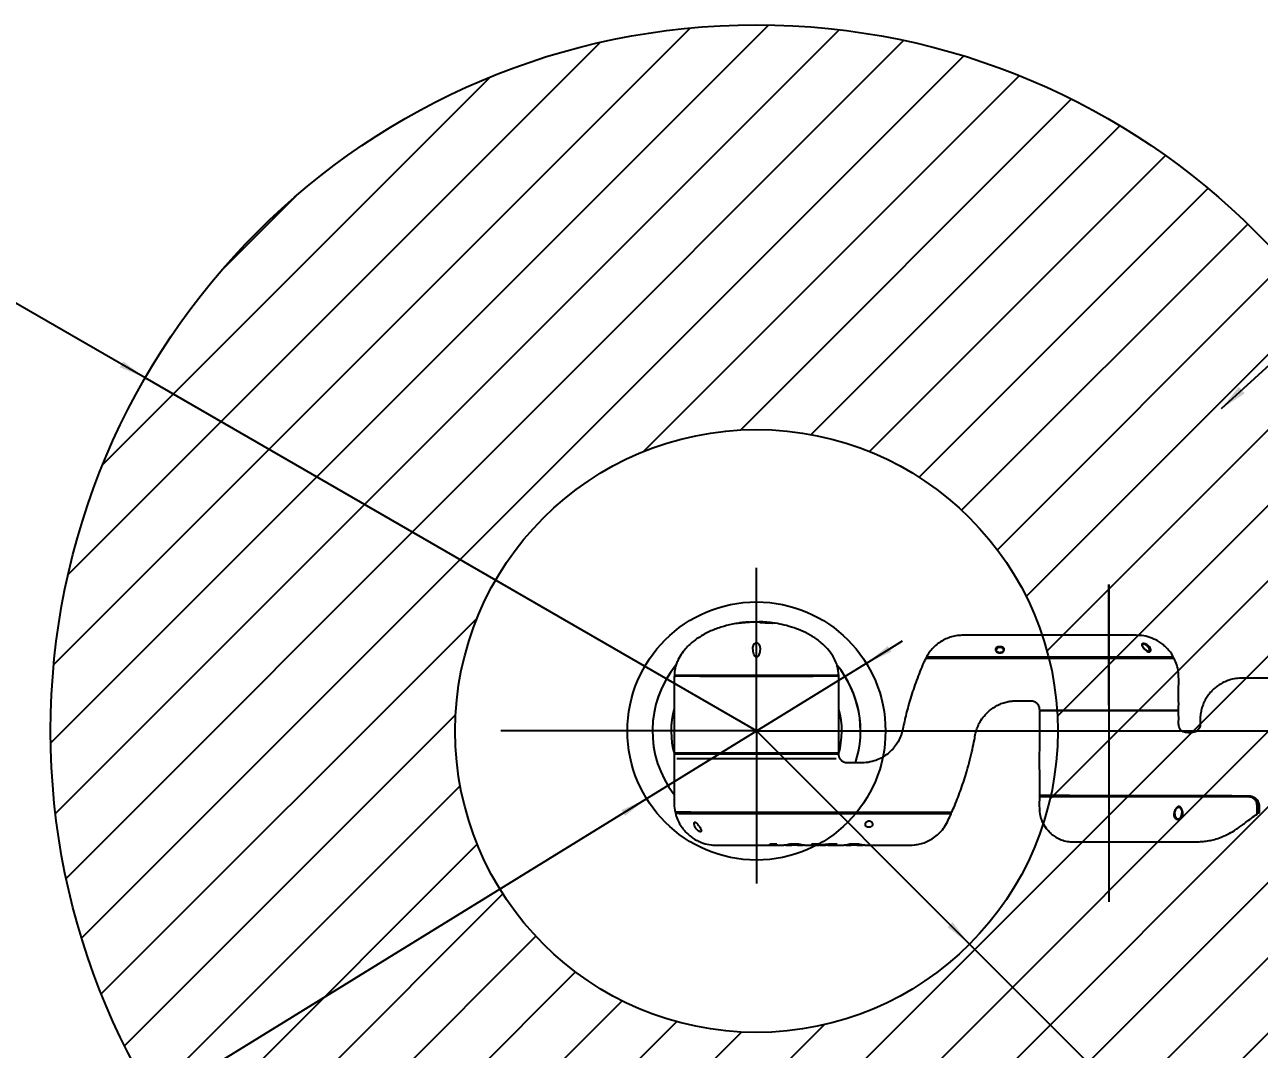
# Model space of a CAD drawing. Header units: millimetres. Extents: x 0 to 841, y 0 to 594.
# Drawn here: x 208.1 to 392, y 99 to 251.5 of the extents above; entities that cross this region are included whole.
import ezdxf

# ---------------------------------------------------------------- set-up
doc = ezdxf.new("R2010")
doc.units = ezdxf.units.MM
doc.header["$PDSIZE"] = -1
doc.layers.add('细线层', color=7, linetype='Continuous', lineweight=25)
doc.styles.add('SLDTEXTSTYLE5', font='TXT', dxfattribs={"width": 0.605})
doc.dimstyles.new('SLDDIMSTYLE2', dxfattribs={"dimtxt": 5.5, "dimasz": 4.08, "dimexe": 0, "dimexo": 0.0625, "dimgap": 1.375, "dimtad": 0, "dimtih": 1, "dimtoh": 1, "dimdec": 1, "dimlfac": 4, "dimrnd": 1e-09, "dimzin": 12, "dimdsep": 46, "dimtxsty": 'SLDTEXTSTYLE5', "dimsah": 1, "dimcen": 0, "dimadec": 0, "dimazin": 3, "dimtfac": 1, "dimtdec": 1, "dimtofl": 0, "dimtmove": 0, "dimatfit": 3, "dimfxl": 0, "dimfrac": 2, "dimtolj": 1, "dimtzin": 12, "dimarcsym": 0})
doc.dimstyles.new('SLDDIMSTYLE4', dxfattribs={"dimtxt": 5.5, "dimasz": 4.08, "dimexe": 0, "dimexo": 0.0625, "dimgap": 1.375, "dimtad": 0, "dimtih": 1, "dimtoh": 1, "dimdec": 1, "dimlfac": 4, "dimrnd": 1e-09, "dimzin": 12, "dimdsep": 46, "dimtxsty": 'SLDTEXTSTYLE5', "dimsah": 1, "dimcen": 0, "dimadec": 0, "dimazin": 3, "dimtfac": 1, "dimtdec": 1, "dimtofl": 0, "dimtmove": 0, "dimatfit": 3, "dimfxl": 0, "dimfrac": 2, "dimtolj": 1, "dimtzin": 12, "dimarcsym": 0})
doc.dimstyles.new('SLDDIMSTYLE5', dxfattribs={"dimtxt": 0.18, "dimasz": 4.08, "dimexe": 0, "dimexo": 0.0625, "dimgap": 0, "dimtad": 0, "dimtih": 1, "dimtoh": 1, "dimdec": 0, "dimrnd": 1e-09, "dimzin": 0, "dimdsep": 46, "dimtxsty": 'Standard', "dimsah": 1, "dimcen": 0.09, "dimadec": 0, "dimazin": 0, "dimtfac": 4.08, "dimtdec": 0, "dimtofl": 0, "dimtmove": 0, "dimatfit": 3, "dimfxl": 0, "dimfrac": 2, "dimtolj": 1, "dimtzin": 0, "dimarcsym": 0})
doc.dimstyles.new('SLDDIMSTYLE6', dxfattribs={"dimtxt": 5.5, "dimasz": 4.08, "dimexe": 0, "dimexo": 0.0625, "dimgap": 1.375, "dimtad": 0, "dimtih": 1, "dimtoh": 1, "dimdec": 1, "dimlfac": 4, "dimrnd": 1e-09, "dimzin": 12, "dimdsep": 46, "dimtxsty": 'SLDTEXTSTYLE5', "dimsah": 1, "dimcen": 0, "dimadec": 0, "dimazin": 3, "dimtfac": 1, "dimtdec": 1, "dimtmove": 0, "dimatfit": 3, "dimfxl": 0, "dimfrac": 2, "dimtolj": 1, "dimtzin": 12, "dimarcsym": 0})

# ---------------------------------------------------------------- blocks, each defined once
blk = doc.blocks.new('_D_8')
at = {"layer": '细线层'}
for p, q in [((181.13, 224.87), (150.14, 224.87)), ((226.04, 198.95), (181.13, 224.87)), ((317.08, 146.39), (226.04, 198.95))]:
    blk.add_line(p, q, dxfattribs=at)
blk.add_solid([(226.04, 198.95), (222.76, 201.43), (222.25, 200.55)], dxfattribs=at)
at = {"layer": '细线层', "char_height": 5.5, "attachment_point": 1, "style": 'SLDTEXTSTYLE5'}
for s, insert in [('S', (150.14, 231.96)), ('R420.5', (155.19, 231.96))]:
    blk.add_mtext(s, dxfattribs=dict(at, insert=insert))
blk = doc.blocks.new('_D_9')
at = {"layer": '细线层'}
for p, q in [((317.08, 146.39), (348.81, 114.66)), ((348.81, 114.66), (423.57, 39.89)), ((423.57, 39.89), (454.56, 39.89))]:
    blk.add_line(p, q, dxfattribs=at)
blk.add_solid([(348.81, 114.66), (346.28, 117.9), (345.56, 117.18)], dxfattribs=at)
at = {"layer": '细线层', "char_height": 5.5, "attachment_point": 1, "style": 'SLDTEXTSTYLE5'}
for s, insert in [('S', (425.16, 46.98)), ('R179.5', (430.2, 46.98))]:
    blk.add_mtext(s, dxfattribs=dict(at, insert=insert))
blk = doc.blocks.new('_D_10')
at = {"layer": '细线层'}
for p, q in [((333.43, 156.46), (338.84, 159.79)), ((333.43, 156.46), (300.72, 136.31)), ((300.72, 136.31), (184.02, 64.43)), ((184.02, 64.43), (155.51, 64.43))]:
    blk.add_line(p, q, dxfattribs=at)
for points in [[(333.43, 156.46), (337.18, 158.17), (336.64, 159.04)], [(300.72, 136.31), (296.98, 134.6), (297.51, 133.74)]]:
    blk.add_solid(points, dxfattribs=at)
at = {"layer": '细线层', "char_height": 5.5, "attachment_point": 1, "style": 'SLDTEXTSTYLE5'}
for s, insert in [('%%c', (155.51, 71.52)), ('153.7', (163.52, 71.53))]:
    blk.add_mtext(s, dxfattribs=dict(at, insert=insert))

msp = doc.modelspace()

# ---------------------------------------------------------------- hatches: boundary and pattern name
at = {"layer": '细线层'}
h = msp.add_hatch(dxfattribs=at)
h.set_pattern_fill('ANSI31', color=256, scale=2.5, style=0)
edge = h.paths.add_edge_path(flags=0)
edge.add_arc((317.077, 146.387), 105.125, 0, 360)
edge = h.paths.add_edge_path(flags=0)
edge.add_arc((317.077, 146.387), 44.875, 0, 360)

# ---------------------------------------------------------------- linework, layer by layer
at = {"color": 7, "linetype": 'Continuous', "lineweight": 25}
for p, q in [((314.46, 162.435), (314.46, 162.432)), ((316.583, 162.627), (316.13, 162.607)), ((317.577, 162.63), (317.577, 162.547)), ((317.577, 162.547), (317.64, 162.544)), ((317.962, 162.589), (317.962, 162.614)), ((318.233, 162.572), (318.233, 162.597)), ((319.478, 162.478), (318.561, 162.577)), ((318.561, 162.577), (318.561, 162.577)), ((318.561, 162.574), (318.561, 162.574)), ((319.391, 162.477), (319.478, 162.468)), ((319.478, 162.472), (319.478, 162.473)), ((319.478, 162.468), (319.478, 162.469)), ((319.485, 162.472), (319.485, 162.473)), ((342.375, 157.423), (342.384, 157.423)), ((304.816, 154.523), (304.971, 154.539)), ((329.173, 155.881), (328.989, 156.11)), ((360.202, 149.512), (360.202, 149.387)), ((378.952, 149.387), (378.952, 149.512)), ((305.202, 143.137), (305.202, 143.012)), ((328.952, 142.262), (305.202, 142.262)), ((328.952, 143.012), (328.952, 143.137)), ((315.652, 134.221), (315.995, 134.185)), ((346.046, 134.062), (346.048, 134.062)), ((379.382, 134.062), (379.38, 134.021)), ((319.078, 129.421), (319.077, 129.545)), ((319.077, 129.52), (319.078, 129.388)), ((320.122, 129.52), (319.077, 129.52)), ((319.078, 129.413), (319.078, 129.388)), ((319.078, 129.412), (320.142, 129.412)), ((320.119, 129.414), (320.119, 129.389)), ((320.122, 129.545), (320.121, 129.415)), ((320.121, 129.387), (320.122, 129.52)), ((320.121, 129.412), (320.121, 129.387)), ((321.433, 129.412), (322.225, 129.412)), ((323.377, 129.519), (322.039, 129.519)), ((322.214, 129.391), (322.704, 129.43)), ((322.214, 129.387), (322.355, 129.387)), ((322.704, 129.455), (322.225, 129.417)), ((323.195, 129.387), (322.398, 129.387)), ((323.195, 129.412), (322.704, 129.455)), ((322.704, 129.455), (322.704, 129.43)), ((322.704, 129.43), (323.195, 129.387)), ((323.183, 129.412), (323.981, 129.412)), ((323.195, 129.412), (323.195, 129.387)), ((323.195, 129.404), (323.51, 129.404)), ((323.51, 129.404), (323.563, 129.412)), ((323.51, 129.412), (323.51, 129.404)), ((324.245, 129.387), (325.253, 129.387)), ((326.305, 129.518), (325.253, 129.518)), ((325.253, 129.412), (326.305, 129.412)), ((326.305, 129.397), (326.305, 129.518)), ((327.818, 129.517), (326.305, 129.397)), ((326.305, 129.388), (327.359, 129.428)), ((326.305, 129.387), (326.431, 129.387)), ((326.506, 129.412), (327.384, 129.412)), ((327.384, 129.391), (329.106, 129.516)), ((328.762, 129.516), (327.384, 129.416)), ((327.384, 129.416), (327.384, 129.391)), ((327.719, 129.401), (327.384, 129.391)), ((329.106, 129.516), (327.818, 129.517)), ((330.399, 129.412), (331.197, 129.412)), ((330.812, 129.412), (330.866, 129.404)), ((330.866, 129.412), (330.866, 129.404)), ((330.866, 129.404), (331.181, 129.404)), ((332.337, 129.518), (331, 129.518)), ((331.181, 129.387), (331.673, 129.429)), ((331.181, 129.412), (331.181, 129.387)), ((331.978, 129.387), (331.181, 129.387)), ((331.673, 129.454), (331.197, 129.414)), ((332.148, 129.417), (331.673, 129.454)), ((331.673, 129.454), (331.673, 129.429)), ((331.673, 129.429), (332.162, 129.391)), ((332.022, 129.387), (332.162, 129.387)), ((332.148, 129.412), (332.944, 129.412))]:
    msp.add_line(p, q, dxfattribs=at)
at = {"color": 7, "linetype": 'Continuous', "lineweight": 25, "flags": 128}
for points in [[(390.471, 136.732), (390.465, 136.712), (390.458, 136.693), (390.45, 136.676), (390.441, 136.663), (390.432, 136.652), (390.422, 136.644), (390.412, 136.639), (390.402, 136.637)], [(390.402, 136.637), (390.407, 136.636), (390.413, 136.63), (390.417, 136.622), (390.42, 136.612), (390.422, 136.599), (390.423, 136.586), (390.422, 136.573), (390.42, 136.561)], [(320.121, 129.387), (321.103, 129.387), (321.164, 129.387)]]:
    msp.add_lwpolyline(points, dxfattribs=at)
at = {"color": 7, "linetype": 'Continuous', "lineweight": 25}
for centre, radius, start, end in [((342.354, 157.112), 0.125, 120.41531, 152.10471), ((342.354, 157.112), 0.125, 94.71094, 120.41658), ((342.485, 157.362), 0.125, 149.11648, 267.83398), ((379.055, 157.362), 0.125, 269.92168, 36.44371), ((379.187, 157.112), 0.125, 35.30866, 90.88471), ((317.077, 146.387), 15.495, 140.74547, 217.62233), ((304.952, 154.512), 0.125, 90.00809, 179.90649), ((317.077, 146.387), 15.495, 342.11086, 39.31586), ((329.202, 154.512), 0.125, 0.27892, 89.86568), ((359.401, 136.837), 0.2, 182.03052, 270.00102), ((359.252, 136.587), 0.05, 84.44423, 174.54636), ((305.082, 134.362), 0.125, 194.26698, 270.01074), ((305.142, 134.112), 0.125, 89.9971, 198.69096), ((345.952, 134.112), 0.125, 333.53168, 86.55272), ((346.063, 134.362), 0.125, 276.0007, 336.13235), ((391.612, 135.39), 0.0402, 286.33697, 356.08823), ((391.85, 135.415), 0.2, 188.03838, 296.10924), ((391.852, 134.387), 0.2, 179.99995, 305.64418)]:
    msp.add_arc(centre, radius, start, end, dxfattribs=at)
at = {"color": 8, "linetype": 'Continuous', "lineweight": 25}
for radius, start, end in [(15.495, 140.96508, 217.61266), (15.495, 342.12288, 39.06521), (12.711, 164.75621, 195.84014), (12.711, 344.26299, 14.92055)]:
    msp.add_arc((317.077, 146.387), radius, start, end, dxfattribs=at)
at = {"color": 7, "linetype": 'Continuous', "lineweight": 25}
for points, knots in [([(314.466, 162.444), (314.144, 162.394), (313.229, 162.253), (311.753, 161.861), (310.078, 161.222), (308.512, 160.374), (307.326, 159.473), (306.456, 158.591), (305.813, 157.761), (305.35, 156.914), (305.053, 156.124), (304.959, 155.689), (304.911, 155.465)], [0, 0, 0, 0, 0.0777574, 0.2205643, 0.363, 0.5043295, 0.6441056, 0.7162883, 0.7993659, 0.8938939, 0.9455107, 1, 1, 1, 1]), ([(314.46, 162.432), (314.986, 162.503), (316.02, 162.642), (317.063, 162.632), (317.577, 162.628)], [0, 0, 0, 0, 0.5080383, 1, 1, 1, 1]), ([(314.466, 162.439), (314.878, 162.5), (315.362, 162.571), (315.85, 162.59), (315.923, 162.593)], [0, 0, 0, 0, 0.8499751, 1, 1, 1, 1]), ([(315.997, 162.601), (315.922, 162.598), (315.481, 162.58), (314.986, 162.533), (314.57, 162.462), (314.515, 162.452)], [0, 0, 0, 0, 0.1503889, 0.8884212, 1, 1, 1, 1]), ([(317.841, 162.622), (317.799, 162.623), (317.72, 162.627), (317.606, 162.631), (317.534, 162.633), (317.498, 162.634)], [0, 0, 0, 0, 0.37220962, 0.68601649, 1, 1, 1, 1]), ([(317.577, 162.605), (317.623, 162.604), (317.713, 162.601), (317.845, 162.595), (317.922, 162.591), (317.962, 162.589)], [0, 0, 0, 0, 0.34796278, 0.6682166, 1, 1, 1, 1]), ([(317.962, 162.614), (317.92, 162.616), (317.84, 162.62), (317.722, 162.625), (317.65, 162.628), (317.621, 162.629)], [0, 0, 0, 0, 0.3938925, 0.7554529, 1, 1, 1, 1]), ([(317.64, 162.544), (317.848, 162.536), (318.263, 162.519), (318.817, 162.502), (319.237, 162.491), (319.46, 162.467), (319.482, 162.463), (319.491, 162.461)], [0, 0, 0, 0, 0.2143406, 0.428736, 0.6431069, 0.8590061, 1, 1, 1, 1]), ([(317.642, 162.629), (317.67, 162.628), (317.728, 162.626), (317.837, 162.621), (317.91, 162.617), (317.956, 162.615)], [0, 0, 0, 0, 0.2618678, 0.5238226, 1, 1, 1, 1]), ([(319.491, 162.461), (319.471, 162.465), (319.431, 162.472), (319.116, 162.516), (318.651, 162.568), (318.191, 162.604), (317.912, 162.618), (317.841, 162.622)], [0, 0, 0, 0, 0.228378, 0.45673574, 0.68692748, 0.91983306, 1, 1, 1, 1]), ([(317.956, 162.615), (317.996, 162.613), (318.089, 162.607), (318.191, 162.6), (318.231, 162.598), (318.233, 162.597), (318.233, 162.597)], [0, 0, 0, 0, 0.247293, 0.5829455, 0.917866, 1, 1, 1, 1]), ([(318.233, 162.597), (318.229, 162.597), (318.221, 162.598), (318.143, 162.603), (318.042, 162.609), (317.975, 162.613), (317.962, 162.614)], [0, 0, 0, 0, 0.2499472, 0.5851381, 0.9209424, 1, 1, 1, 1]), ([(317.962, 162.589), (318.001, 162.587), (318.094, 162.581), (318.194, 162.574), (318.231, 162.572), (318.233, 162.572), (318.233, 162.572)], [0, 0, 0, 0, 0.2499792, 0.5887699, 0.9274259, 1, 1, 1, 1]), ([(318.012, 162.586), (318.155, 162.577), (318.5, 162.557), (318.875, 162.518), (319.031, 162.499), (319.072, 162.493)], [0, 0, 0, 0, 0.3441505, 0.8261678, 1, 1, 1, 1]), ([(329.31, 154.942), (329.282, 155.178), (329.226, 155.647), (328.97, 156.543), (328.478, 157.572), (327.678, 158.636), (326.659, 159.621), (325.442, 160.489), (324.068, 161.212), (322.65, 161.773), (321.256, 162.165), (320.183, 162.388), (319.611, 162.456), (319.477, 162.471)], [0, 0, 0, 0, 0.0536017, 0.1063668, 0.2091932, 0.3086656, 0.4047369, 0.5274508, 0.6441131, 0.7537281, 0.8701866, 0.9696631, 1, 1, 1, 1]), ([(379.146, 157.43), (379.046, 157.607), (378.811, 158.022), (378.342, 158.593), (377.785, 159.137), (377.195, 159.585), (376.591, 159.943), (375.791, 160.305), (374.803, 160.586), (373.687, 160.648), (372.733, 160.637), (371.89, 160.64), (371.091, 160.639), (370.275, 160.638), (368.904, 160.637), (366.919, 160.638), (364.552, 160.637), (362.255, 160.637), (360.001, 160.637), (357.478, 160.638), (354.674, 160.636), (351.59, 160.642), (349.148, 160.624), (347.435, 160.647), (346.553, 160.529), (345.691, 160.283), (344.865, 159.911), (344.088, 159.416), (343.382, 158.797), (342.795, 158.13), (342.511, 157.633), (342.387, 157.414)], [0, 0, 0, 0, 0.0155746, 0.036492, 0.0563511, 0.0752069, 0.0931013, 0.1100691, 0.1424631, 0.1711119, 0.1954181, 0.2155926, 0.2357709, 0.2566299, 0.2781681, 0.3408915, 0.4087482, 0.4596747, 0.516998, 0.5814821, 0.6531269, 0.7319316, 0.8178952, 0.8404586, 0.8630884, 0.8858619, 0.9089061, 0.9323256, 0.9562151, 0.9807065, 1, 1, 1, 1]), ([(316.539, 158.621), (316.564, 158.357), (316.595, 158.021), (316.769, 157.63), (316.87, 157.473), (316.975, 157.391), (317.046, 157.365), (317.11, 157.366), (317.18, 157.391), (317.274, 157.465), (317.443, 157.712), (317.563, 158.09), (317.625, 158.531), (317.607, 158.9), (317.521, 159.189), (317.391, 159.375), (317.275, 159.468), (317.154, 159.515), (317.041, 159.521), (316.925, 159.491), (316.8, 159.414), (316.659, 159.242), (316.557, 158.968), (316.545, 158.739), (316.539, 158.621)], [0, 0, 0, 0, 0.1549561, 0.1973747, 0.2400529, 0.2571856, 0.2684614, 0.2798117, 0.2899763, 0.3076073, 0.3435122, 0.4537609, 0.5295542, 0.6051926, 0.6760886, 0.7114213, 0.740105, 0.7604148, 0.7808476, 0.7989648, 0.8238052, 0.8619189, 0.9289538, 1, 1, 1, 1]), ([(353.328, 158.006), (353.294, 158.007), (353.203, 158.01), (353.058, 158.048), (352.891, 158.133), (352.749, 158.264), (352.659, 158.435), (352.656, 158.615), (352.758, 158.769), (352.933, 158.876), (353.142, 158.935), (353.368, 158.949), (353.576, 158.922), (353.751, 158.864), (353.889, 158.774), (353.979, 158.651), (354.002, 158.494), (353.936, 158.312), (353.785, 158.152), (353.593, 158.049), (353.441, 158.01), (353.354, 158.007), (353.328, 158.006)], [0, 0, 0, 0, 0.02227095, 0.0584702, 0.09816485, 0.15795064, 0.21879614, 0.28943916, 0.35993984, 0.41118455, 0.46241993, 0.5103566, 0.55417215, 0.59802938, 0.64447381, 0.69704327, 0.75746653, 0.82582816, 0.89778092, 0.94449135, 0.98326977, 1, 1, 1, 1]), ([(353.175, 158.056), (353.174, 158.056), (353.124, 158.062), (353.032, 158.106), (352.909, 158.185), (352.822, 158.292), (352.785, 158.374), (352.793, 158.412), (352.795, 158.42)], [0, 0, 0, 0, 0.0018933, 0.1740794, 0.3866014, 0.6406244, 0.9224128, 1, 1, 1, 1]), ([(353.858, 158.424), (353.857, 158.397), (353.855, 158.34), (353.781, 158.229), (353.661, 158.129), (353.524, 158.064), (353.429, 158.048), (353.392, 158.041)], [0, 0, 0, 0, 0.217675, 0.4684378, 0.6928883, 0.8828405, 1, 1, 1, 1]), ([(374.986, 158.458), (374.978, 158.465), (374.87, 158.56), (374.683, 158.758), (374.509, 159.011), (374.444, 159.202), (374.469, 159.322), (374.557, 159.392), (374.695, 159.416), (374.866, 159.395), (375.065, 159.333), (375.293, 159.213), (375.532, 159.018), (375.722, 158.764), (375.812, 158.508), (375.803, 158.314), (375.736, 158.203), (375.637, 158.151), (375.516, 158.15), (375.366, 158.196), (375.181, 158.297), (375.057, 158.4), (374.986, 158.458)], [0, 0, 0, 0, 0.0062039, 0.0878418, 0.1701891, 0.2308911, 0.2799832, 0.3213345, 0.3627863, 0.4002342, 0.4377093, 0.4886939, 0.5508794, 0.6300558, 0.7100947, 0.7693031, 0.8103406, 0.8424127, 0.8746111, 0.9036539, 0.9452244, 1, 1, 1, 1]), ([(374.697, 158.81), (374.68, 158.831), (374.62, 158.905), (374.565, 159.009), (374.538, 159.098), (374.54, 159.111), (374.541, 159.113)], [0, 0, 0, 0, 0.1653734, 0.5795057, 0.9405819, 1, 1, 1, 1]), ([(375.012, 158.471), (375, 158.481), (374.92, 158.546), (374.807, 158.665), (374.73, 158.766), (374.697, 158.81)], [0, 0, 0, 0, 0.092847, 0.6121225, 1, 1, 1, 1]), ([(375.369, 158.233), (375.343, 158.245), (375.268, 158.278), (375.143, 158.359), (375.056, 158.433), (375.012, 158.471)], [0, 0, 0, 0, 0.2107935, 0.5985279, 1, 1, 1, 1]), ([(375.613, 158.35), (375.614, 158.348), (375.623, 158.3), (375.592, 158.238), (375.57, 158.207), (375.495, 158.197), (375.426, 158.211), (375.382, 158.228), (375.369, 158.233)], [0, 0, 0, 0, 0.0110642, 0.3297541, 0.6466737, 0.7880385, 0.9386618, 1, 1, 1, 1]), ([(342.271, 157.153), (342.166, 156.952), (341.843, 156.335), (341.423, 155.245), (340.908, 153.929), (340.439, 152.588), (339.907, 150.923), (339.35, 148.964), (338.966, 147.096), (338.617, 145.697), (338.189, 144.803), (337.67, 144.028), (337.048, 143.342), (336.3, 142.728), (335.388, 142.197), (334.31, 141.801), (333.142, 141.616), (332.021, 141.64), (331.167, 141.644), (330.618, 141.629), (330.306, 141.656), (330.045, 141.744), (329.774, 141.909), (329.527, 142.175), (329.339, 142.556), (329.331, 142.853), (329.327, 143.012)], [0, 0, 0, 0, 0.028498, 0.0874227, 0.1466348, 0.2061516, 0.2659914, 0.3663638, 0.4618696, 0.5059397, 0.5470688, 0.585712, 0.622901, 0.6630158, 0.7069015, 0.7548986, 0.8065839, 0.8544745, 0.8957318, 0.9138482, 0.9235575, 0.934957, 0.9480834, 0.963059, 0.9801381, 1, 1, 1, 1]), ([(342.354, 157.237), (342.356, 157.237), (342.36, 157.237), (342.486, 157.237), (342.77, 157.237), (343.211, 157.237), (343.747, 157.237), (344.359, 157.237), (345.029, 157.237), (345.597, 157.237), (346.181, 157.237), (346.769, 157.237), (347.656, 157.237), (348.673, 157.237), (350.099, 157.237), (351.866, 157.237), (354.524, 157.237), (357.734, 157.237), (361.562, 157.237), (364.793, 157.237), (367.422, 157.237), (369.397, 157.237), (371.243, 157.237), (372.94, 157.237), (374.415, 157.237), (375.741, 157.237), (376.859, 157.237), (377.791, 157.237), (378.501, 157.237), (378.968, 157.237), (379.193, 157.237), (379.163, 157.237), (379.154, 157.237)], [0, 0, 0, 0, 0.0187944, 0.0377249, 0.0635013, 0.0893108, 0.1160942, 0.1428715, 0.1658646, 0.1891749, 0.1956285, 0.2145755, 0.2340953, 0.2564983, 0.2795059, 0.3230014, 0.3666148, 0.4448419, 0.5230519, 0.6048862, 0.6458575, 0.6867486, 0.7275705, 0.762095, 0.7972952, 0.8291795, 0.8618316, 0.8927427, 0.9244866, 0.9552137, 0.9868189, 1, 1, 1, 1]), ([(353.392, 158.041), (353.364, 158.039), (353.29, 158.034), (353.219, 158.047), (353.175, 158.056)], [0, 0, 0, 0, 0.3794901, 1, 1, 1, 1]), ([(379.952, 149.512), (379.953, 150.127), (379.955, 151.294), (379.942, 152.95), (379.983, 154.408), (379.858, 155.659), (379.589, 156.561), (379.36, 157.024), (379.285, 157.178)], [0, 0, 0, 0, 0.2374235, 0.4506442, 0.6396388, 0.8004316, 0.9339924, 1, 1, 1, 1]), ([(329.325, 154.515), (329.324, 154.515), (329.321, 154.516), (329.332, 154.52), (329.298, 154.525), (329.117, 154.531), (328.763, 154.534), (328.326, 154.535), (327.918, 154.535), (327.432, 154.534), (326.862, 154.532), (326.205, 154.529), (325.475, 154.526), (324.688, 154.522), (323.847, 154.518), (322.938, 154.515), (321.713, 154.514), (320.435, 154.513), (319.14, 154.513), (317.836, 154.512), (316.519, 154.512), (315.224, 154.513), (313.963, 154.513), (312.444, 154.514), (310.743, 154.515), (309.442, 154.522), (308.502, 154.526), (307.644, 154.53), (306.73, 154.534), (305.982, 154.535), (305.49, 154.535), (305.177, 154.532), (304.978, 154.529), (304.856, 154.523), (304.825, 154.519), (304.832, 154.516), (304.829, 154.515), (304.828, 154.514)], [0, 0, 0, 0, 0.0375666, 0.0778941, 0.1182137, 0.1584487, 0.1991983, 0.2199681, 0.2407353, 0.2611988, 0.2816601, 0.3027534, 0.3238447, 0.3435841, 0.3633228, 0.3837396, 0.404157, 0.4407576, 0.4596244, 0.4784904, 0.5143861, 0.5329011, 0.5514168, 0.5864589, 0.6224302, 0.6590632, 0.6779333, 0.6968044, 0.7334249, 0.7709111, 0.7971946, 0.8234845, 0.8504843, 0.8774946, 0.9179896, 0.9584967, 1, 1, 1, 1]), ([(304.91, 155.461), (304.907, 155.441), (304.901, 155.403), (304.89, 155.345), (304.881, 155.248), (304.874, 155.137), (304.868, 155.028), (304.863, 154.935), (304.859, 154.813), (304.856, 154.797), (304.855, 154.662), (304.854, 154.637)], [0, 0, 0, 0, 0.1714619, 0.32870639, 0.47483033, 0.61087707, 0.71129952, 0.80634643, 0.89625213, 0.98094621, 1, 1, 1, 1]), ([(329.318, 154.637), (329.324, 154.637), (329.334, 154.637), (329.175, 154.637), (328.862, 154.637), (328.369, 154.637), (327.734, 154.637), (327.037, 154.637), (326.202, 154.637), (325.225, 154.637), (324.122, 154.637), (322.946, 154.637), (321.721, 154.637), (320.475, 154.637), (319.189, 154.637), (317.877, 154.637), (316.559, 154.637), (315.054, 154.637), (313.396, 154.637), (311.626, 154.637), (309.99, 154.637), (308.532, 154.637), (307.317, 154.637), (306.385, 154.637), (305.721, 154.637), (305.273, 154.637), (304.953, 154.637), (304.861, 154.637), (304.855, 154.637), (304.855, 154.637)], [0, 0, 0, 0, 0.0796223, 0.1236646, 0.1677593, 0.2116523, 0.2430517, 0.2745327, 0.3059072, 0.3374622, 0.3691337, 0.4006778, 0.4293876, 0.4581883, 0.4868928, 0.5153304, 0.5438655, 0.5723025, 0.6133558, 0.6544172, 0.6968719, 0.7393302, 0.7819475, 0.8245871, 0.8622957, 0.9001512, 0.937928, 0.9959176, 1, 1, 1, 1]), ([(328.989, 155.974), (328.991, 155.974), (329.021, 155.978), (329.079, 155.957), (329.138, 155.921), (329.165, 155.89), (329.173, 155.881)], [0, 0, 0, 0, 0.0212508, 0.4296167, 0.8287141, 1, 1, 1, 1]), ([(329.318, 154.637), (329.318, 154.67), (329.317, 154.757), (329.315, 154.867), (329.312, 154.912), (329.311, 154.929), (329.31, 154.937)], [0, 0, 0, 0, 0.1589295, 0.4286793, 0.7075246, 1, 1, 1, 1]), ([(304.827, 154.431), (304.827, 154.363), (304.827, 154.23), (304.827, 153.762), (304.827, 153.184), (304.827, 152.538), (304.827, 151.774), (304.827, 151.006), (304.827, 150.221), (304.827, 149.541), (304.827, 149.01), (304.827, 148.576), (304.827, 148.164), (304.827, 147.724), (304.827, 147.326), (304.827, 146.994), (304.827, 146.751), (304.827, 146.658), (304.827, 146.624)], [0, 0, 0, 0, 0.0864457, 0.1683019, 0.2432315, 0.3101433, 0.3684974, 0.4472303, 0.5162461, 0.5762921, 0.6262413, 0.6663556, 0.7079354, 0.7621768, 0.8299276, 0.8906051, 0.9603644, 1, 1, 1, 1]), ([(304.827, 154.427), (304.827, 154.404), (304.827, 154.37), (304.827, 154.303), (304.827, 154.247), (304.827, 154.207), (304.827, 154.098), (304.827, 153.823), (304.827, 153.425), (304.827, 152.91), (304.827, 152.292), (304.827, 151.586), (304.827, 150.751), (304.827, 149.783), (304.827, 148.721), (304.827, 147.622), (304.827, 146.525), (304.827, 145.369), (304.827, 144.244), (304.827, 143.476), (304.827, 143.137)], [0, 0, 0, 0, 0.1019975, 0.1479017, 0.1937209, 0.2394674, 0.2845319, 0.3288584, 0.3729801, 0.4172704, 0.4620252, 0.5076143, 0.5544087, 0.6129185, 0.675204, 0.7396955, 0.8041465, 0.8662112, 0.9410078, 1, 1, 1, 1]), ([(329.327, 143.137), (329.327, 143.418), (329.327, 144.125), (329.327, 145.249), (329.327, 146.456), (329.327, 147.602), (329.327, 148.668), (329.327, 149.667), (329.327, 150.575), (329.327, 151.406), (329.327, 152.155), (329.327, 152.71), (329.327, 153.106), (329.327, 153.41), (329.327, 153.719), (329.327, 154.016), (329.327, 154.212), (329.327, 154.247), (329.327, 154.336), (329.327, 154.393), (329.327, 154.42), (329.327, 154.428)], [0, 0, 0, 0, 0.0493441, 0.1246253, 0.197803, 0.2618613, 0.3263912, 0.3854529, 0.4380969, 0.4854526, 0.5352323, 0.582102, 0.6047963, 0.6315229, 0.6643472, 0.7034823, 0.7554615, 0.8170554, 0.8875497, 0.9672592, 1, 1, 1, 1]), ([(401.277, 154.262), (400.441, 154.262), (398.773, 154.262), (396.356, 154.262), (394.109, 154.262), (392.108, 154.263), (390.434, 154.248), (389.068, 154.289), (387.984, 154.13), (387.085, 153.842), (386.339, 153.48), (385.723, 153.08), (385.228, 152.675), (384.791, 152.245), (384.38, 151.753), (383.991, 151.168), (383.66, 150.52), (383.404, 149.825), (383.226, 149.079), (383.142, 148.295), (383.152, 147.648), (383.152, 147.162), (383.049, 146.851), (382.876, 146.579), (382.619, 146.344), (382.264, 146.165), (381.837, 146.129), (381.407, 146.143), (380.993, 146.13), (380.63, 146.257), (380.349, 146.455), (380.15, 146.693), (380.003, 146.979), (379.93, 147.385), (379.961, 147.953), (379.949, 148.642), (379.951, 149.141), (379.952, 149.387)], [0, 0, 0, 0, 0.0867195, 0.1729458, 0.2506401, 0.3197782, 0.3804116, 0.424343, 0.4613025, 0.4933377, 0.5218629, 0.5471041, 0.5693483, 0.5880443, 0.610624, 0.6356794, 0.6607364, 0.6859414, 0.7122717, 0.7401127, 0.7674012, 0.7794956, 0.7902156, 0.8007871, 0.8126506, 0.8259975, 0.8411518, 0.8564487, 0.870773, 0.883699, 0.8954925, 0.9060701, 0.9155755, 0.9285214, 0.9483066, 0.9744258, 1, 1, 1, 1]), ([(346.164, 134.317), (346.312, 134.645), (346.826, 135.779), (347.583, 137.801), (348.322, 140.074), (348.861, 142.04), (349.229, 143.606), (349.514, 144.923), (349.686, 146.026), (349.96, 146.924), (350.373, 147.788), (350.971, 148.654), (351.807, 149.497), (352.7, 150.095), (353.546, 150.482), (354.193, 150.689), (354.818, 150.818), (355.348, 150.88), (355.891, 150.89), (356.395, 150.887), (356.9, 150.888), (357.295, 150.887), (357.622, 150.885), (357.888, 150.888), (358.18, 150.883), (358.508, 150.776), (358.782, 150.592), (358.985, 150.358), (359.115, 150.123), (359.202, 149.834), (359.202, 149.624), (359.202, 149.512)], [0, 0, 0, 0, 0.043275, 0.1499456, 0.2597906, 0.3311204, 0.3954127, 0.4535157, 0.4934346, 0.5297704, 0.5661359, 0.6083665, 0.6559051, 0.7083358, 0.7367246, 0.7677808, 0.7900039, 0.8134083, 0.832004, 0.8554008, 0.8740376, 0.8928839, 0.9029538, 0.9134286, 0.9250179, 0.9378609, 0.9544356, 0.964121, 0.974808, 0.986649, 1, 1, 1, 1]), ([(359.202, 149.387), (359.202, 149.019), (359.202, 148.15), (359.202, 146.795), (359.202, 145.335), (359.202, 143.345), (359.2, 140.845), (359.205, 138.49), (359.203, 137.165), (359.202, 136.837)], [0, 0, 0, 0, 0.0879713, 0.2077339, 0.3238644, 0.4371142, 0.683244, 0.9215772, 1, 1, 1, 1]), ([(359.202, 149.512), (359.219, 149.512), (359.253, 149.512), (359.529, 149.512), (359.964, 149.512), (360.566, 149.512), (361.322, 149.512), (362.22, 149.512), (363.243, 149.512), (364.374, 149.512), (365.595, 149.512), (366.884, 149.512), (368.219, 149.512), (369.124, 149.512), (369.577, 149.512)], [0, 0, 0, 0, 0.0833403, 0.1666662, 0.2499999, 0.3333404, 0.4166663, 0.5, 0.5833405, 0.6666663, 0.75, 0.8333406, 0.9166664, 1, 1, 1, 1]), ([(379.917, 149.387), (379.926, 149.387), (379.957, 149.387), (379.702, 149.387), (379.16, 149.387), (378.334, 149.387), (377.256, 149.387), (375.971, 149.387), (374.492, 149.387), (372.887, 149.387), (371.173, 149.387), (369.428, 149.387), (367.672, 149.387), (365.986, 149.387), (364.387, 149.387), (362.949, 149.387), (361.687, 149.387), (360.66, 149.387), (359.873, 149.387), (359.451, 149.387), (359.245, 149.387), (359.216, 149.387), (359.202, 149.387)], [0, 0, 0, 0, 0.0210675, 0.0755492, 0.1285006, 0.1829908, 0.2358874, 0.2903151, 0.3432017, 0.3976162, 0.4505767, 0.5050755, 0.5579944, 0.6124471, 0.6653751, 0.719838, 0.7727785, 0.8272555, 0.8801669, 0.9346883, 0.9672035, 1, 1, 1, 1]), ([(369.577, 149.512), (370.03, 149.512), (370.935, 149.512), (372.27, 149.512), (373.559, 149.512), (374.779, 149.512), (375.911, 149.512), (376.934, 149.512), (377.831, 149.512), (378.587, 149.512), (379.19, 149.512), (379.625, 149.512), (379.9, 149.512), (379.935, 149.512), (379.952, 149.512)], [0, 0, 0, 0, 0.0833409, 0.1666669, 0.2500001, 0.3333408, 0.4166668, 0.5, 0.5833409, 0.6666668, 0.75, 0.8333409, 0.9166669, 1, 1, 1, 1]), ([(304.827, 143.012), (304.827, 142.424), (304.827, 141.295), (304.828, 139.667), (304.825, 138.168), (304.826, 136.782), (304.82, 135.523), (304.85, 134.701), (304.961, 134.333), (304.962, 134.329)], [0, 0, 0, 0, 0.2029848, 0.3896791, 0.56191, 0.7209141, 0.8673176, 0.9986817, 1, 1, 1, 1]), ([(304.827, 143.012), (304.847, 143.012), (304.887, 143.012), (305.213, 143.012), (305.726, 143.012), (306.438, 143.012), (307.33, 143.012), (308.39, 143.012), (309.598, 143.012), (310.934, 143.012), (312.375, 143.012), (313.897, 143.012), (315.473, 143.012), (316.542, 143.012), (317.077, 143.012)], [0, 0, 0, 0, 0.0833341, 0.1666601, 0.25, 0.3333342, 0.4166601, 0.5, 0.5833341, 0.66666, 0.7499999, 0.8333342, 0.9166601, 1, 1, 1, 1]), ([(304.837, 143.137), (304.834, 143.137), (304.824, 143.137), (304.927, 143.137), (305.192, 143.137), (305.634, 143.137), (306.184, 143.137), (306.892, 143.137), (307.74, 143.137), (308.677, 143.137), (309.739, 143.137), (310.898, 143.137), (311.818, 143.137), (312.766, 143.137), (313.744, 143.137), (314.757, 143.137), (315.788, 143.137), (316.821, 143.137), (317.859, 143.137), (318.902, 143.137), (320.262, 143.137), (321.58, 143.137), (322.824, 143.137), (324.007, 143.137), (325.096, 143.137), (326.065, 143.137), (326.955, 143.137), (327.712, 143.137), (328.316, 143.137), (328.814, 143.137), (329.144, 143.137), (329.307, 143.137), (329.317, 143.137), (329.322, 143.137)], [0, 0, 0, 0, 0.0098105, 0.037062, 0.0899575, 0.117197, 0.1444364, 0.1973232, 0.2245576, 0.2517919, 0.3046972, 0.331942, 0.3591868, 0.3856683, 0.4121486, 0.4394066, 0.4666694, 0.4933753, 0.5200761, 0.5475839, 0.5750894, 0.6279818, 0.6552392, 0.6824965, 0.7348759, 0.7618337, 0.7887916, 0.8416903, 0.8689318, 0.8961731, 0.9490594, 0.9762937, 1, 1, 1, 1]), ([(317.077, 143.012), (317.611, 143.012), (318.68, 143.012), (320.256, 143.012), (321.778, 143.012), (323.219, 143.012), (324.555, 143.012), (325.764, 143.012), (326.823, 143.012), (327.716, 143.012), (328.427, 143.012), (328.941, 143.012), (329.266, 143.012), (329.307, 143.012), (329.327, 143.012)], [0, 0, 0, 0, 0.0833339, 0.1666598, 0.2500001, 0.3333339, 0.4166598, 0.5, 0.5833339, 0.6666599, 0.75, 0.8333341, 0.9166602, 1, 1, 1, 1]), ([(359.203, 136.587), (359.203, 136.542), (359.203, 136.07), (359.193, 135.227), (359.223, 134.113), (359.413, 133.337), (359.595, 132.964), (359.64, 132.872)], [0, 0, 0, 0, 0.0362044, 0.3744556, 0.6700029, 0.9192895, 1, 1, 1, 1]), ([(390.42, 136.561), (389.026, 136.565), (387.281, 136.571), (385.23, 136.572), (383.995, 136.571), (382.515, 136.571), (380.858, 136.571), (379.189, 136.571), (376.962, 136.572), (374.682, 136.571), (372.354, 136.571), (370.528, 136.572), (368.88, 136.574), (367.423, 136.575), (366.163, 136.576), (364.891, 136.574), (363.644, 136.589), (362.47, 136.583), (361.473, 136.577), (360.632, 136.59), (359.95, 136.587), (359.458, 136.587), (359.206, 136.587), (359.232, 136.587), (359.239, 136.587)], [0, 0, 0, 0, 0.1237651, 0.1549115, 0.185972, 0.2307186, 0.2755752, 0.3201268, 0.3647045, 0.4534451, 0.5020779, 0.5507037, 0.5992407, 0.6334981, 0.6678119, 0.7020103, 0.7401504, 0.7782502, 0.8163826, 0.8545769, 0.8950617, 0.935546, 0.9814173, 1, 1, 1, 1]), ([(359.287, 136.637), (359.279, 136.637), (359.253, 136.637), (359.503, 136.637), (359.994, 136.637), (360.668, 136.637), (361.512, 136.637), (362.493, 136.637), (363.661, 136.637), (364.805, 136.637), (365.86, 136.637), (367.103, 136.637), (368.513, 136.637), (370.074, 136.637), (371.897, 136.637), (374.378, 136.637), (376.958, 136.637), (379.184, 136.637), (380.848, 136.637), (382.501, 136.637), (383.977, 136.637), (385.213, 136.637), (387.256, 136.637), (389.005, 136.637), (390.402, 136.637)], [0, 0, 0, 0, 0.0178404, 0.0642887, 0.1042351, 0.1450799, 0.1827027, 0.2211764, 0.2586437, 0.2972017, 0.322569, 0.3479444, 0.3998477, 0.4362907, 0.4727781, 0.5458703, 0.6348348, 0.6793759, 0.7240546, 0.7687634, 0.8136695, 0.844603, 0.8758481, 1, 1, 1, 1]), ([(390.402, 136.637), (390.508, 136.629), (390.78, 136.607), (391.176, 136.406), (391.526, 136.019), (391.645, 135.648), (391.651, 135.424), (391.652, 135.387)], [0, 0, 0, 0, 0.1328016, 0.3384635, 0.5992905, 0.9355222, 1, 1, 1, 1]), ([(391.623, 135.352), (391.614, 135.46), (391.597, 135.677), (391.443, 136.023), (391.164, 136.334), (390.784, 136.53), (390.522, 136.552), (390.42, 136.561)], [0, 0, 0, 0, 0.2020561, 0.4038653, 0.664958, 0.8691778, 1, 1, 1, 1]), ([(390.471, 136.732), (390.64, 136.711), (390.98, 136.668), (391.442, 136.379), (391.746, 135.997), (391.908, 135.586), (391.927, 135.353), (391.937, 135.236)], [0, 0, 0, 0, 0.1725447, 0.3460948, 0.6168109, 0.8082712, 1, 1, 1, 1]), ([(321.247, 134.237), (320.643, 134.237), (319.435, 134.237), (317.772, 134.237), (316.271, 134.237), (314.925, 134.237), (313.592, 134.237), (312.092, 134.237), (310.774, 134.237), (309.65, 134.237), (308.667, 134.237), (307.608, 134.237), (306.579, 134.237), (305.77, 134.237), (305.27, 134.237), (305.051, 134.237), (305.1, 134.237), (305.108, 134.237)], [0, 0, 0, 0, 0.0799832, 0.16000482, 0.21998362, 0.27995569, 0.34146909, 0.40296679, 0.49197084, 0.53763442, 0.58329407, 0.66006956, 0.73866635, 0.8194026, 0.90243205, 0.9836906, 1, 1, 1, 1]), ([(315.586, 134.237), (315.651, 134.225), (315.786, 134.2), (315.924, 134.197), (315.996, 134.195)], [0, 0, 0, 0, 0.4817464, 1, 1, 1, 1]), ([(317.517, 134.174), (318.051, 134.186), (318.606, 134.199), (319.147, 134.315), (319.168, 134.32)], [0, 0, 0, 0, 0.9608376, 1, 1, 1, 1]), ([(346.063, 134.237), (346.058, 134.237), (346.048, 134.237), (345.912, 134.237), (345.657, 134.237), (345.179, 134.237), (344.561, 134.237), (343.816, 134.237), (343.195, 134.237), (342.514, 134.237), (341.808, 134.237), (340.992, 134.237), (339.819, 134.237), (338.285, 134.237), (336.423, 134.237), (334.541, 134.237), (332.656, 134.237), (328.224, 134.237), (324.422, 134.237), (321.247, 134.237)], [0, 0, 0, 0, 0.0329922, 0.0659452, 0.0999644, 0.1340055, 0.2150579, 0.256259, 0.2973785, 0.3266268, 0.356495, 0.3856506, 0.415689, 0.4731359, 0.5308141, 0.5890394, 0.6475084, 0.7056217, 1, 1, 1, 1]), ([(379.821, 135.099), (379.844, 135.108), (379.905, 135.132), (380.012, 135.141), (380.138, 135.109), (380.279, 135.018), (380.447, 134.801), (380.584, 134.41), (380.59, 133.965), (380.46, 133.603), (380.295, 133.396), (380.126, 133.283), (379.964, 133.229), (379.805, 133.22), (379.644, 133.256), (379.482, 133.35), (379.327, 133.536), (379.226, 133.865), (379.261, 134.317), (379.423, 134.715), (379.621, 134.961), (379.731, 135.055), (379.805, 135.091), (379.821, 135.099)], [0, 0, 0, 0, 0.0124559, 0.0341677, 0.0531563, 0.0799834, 0.1249619, 0.2097013, 0.3266634, 0.3975758, 0.4471415, 0.482034, 0.508492, 0.53519, 0.561859, 0.594865, 0.6411838, 0.7119377, 0.8166402, 0.9241624, 0.9574284, 0.9908184, 1, 1, 1, 1]), ([(379.371, 134.024), (379.369, 134.05), (379.357, 134.166), (379.404, 134.393), (379.502, 134.66), (379.641, 134.872), (379.753, 134.983), (379.817, 135.021), (379.825, 135.026)], [0, 0, 0, 0, 0.079828, 0.3457324, 0.6282402, 0.8294181, 0.9775001, 1, 1, 1, 1]), ([(379.825, 135.026), (379.847, 135.037), (379.89, 135.059), (379.966, 135.073), (380.042, 135.063), (380.121, 135.026), (380.215, 134.945), (380.314, 134.801), (380.397, 134.588), (380.444, 134.381), (380.433, 134.25), (380.43, 134.208)], [0, 0, 0, 0, 0.0530886, 0.1043734, 0.1578108, 0.216101, 0.3063429, 0.4572785, 0.6496846, 0.8884489, 1, 1, 1, 1]), ([(391.63, 134.013), (391.63, 134.009), (391.63, 133.981), (391.629, 134.088), (391.628, 134.266), (391.628, 134.448), (391.627, 134.612), (391.625, 134.912), (391.624, 135.204), (391.623, 135.352)], [0, 0, 0, 0, 0.029244, 0.2697727, 0.5173013, 0.541492, 0.6383048, 0.8180434, 1, 1, 1, 1]), ([(391.652, 135.387), (391.652, 135.196), (391.652, 134.813), (391.652, 134.386), (391.652, 134.132), (391.652, 134.023), (391.652, 134.051), (391.652, 134.054)], [0, 0, 0, 0, 0.2414427, 0.4826497, 0.7266181, 0.9706572, 1, 1, 1, 1]), ([(305.034, 134.075), (305.044, 134.025), (305.113, 133.651), (305.389, 133.011), (305.833, 132.196), (306.371, 131.499), (306.958, 130.916), (307.578, 130.44), (308.214, 130.065), (309.02, 129.708), (310.004, 129.433), (311.198, 129.374), (312.43, 129.39), (313.767, 129.386), (315.207, 129.388), (316.751, 129.387), (318.053, 129.387), (318.84, 129.387), (319.078, 129.387)], [0, 0, 0, 0, 0.0095128, 0.0702215, 0.1273086, 0.1811516, 0.2319924, 0.2799993, 0.3253018, 0.3680037, 0.4428502, 0.5123362, 0.5882857, 0.6706534, 0.7594094, 0.8545365, 0.9560127, 1, 1, 1, 1]), ([(308.327, 131.59), (308.38, 131.547), (308.473, 131.473), (308.617, 131.402), (308.729, 131.376), (308.807, 131.392), (308.857, 131.442), (308.873, 131.545), (308.822, 131.738), (308.681, 132.013), (308.477, 132.317), (308.28, 132.558), (308.124, 132.707), (308.018, 132.78), (307.934, 132.811), (307.873, 132.807), (307.822, 132.768), (307.784, 132.672), (307.791, 132.46), (307.896, 132.143), (308.088, 131.822), (308.263, 131.652), (308.327, 131.59)], [0, 0, 0, 0, 0.0447434, 0.0780431, 0.1115824, 0.14011, 0.1680058, 0.2086542, 0.2666877, 0.3524469, 0.4416289, 0.5149603, 0.555221, 0.5851075, 0.6072156, 0.6294269, 0.6498891, 0.6831813, 0.7404934, 0.8389945, 0.9416317, 1, 1, 1, 1]), ([(333.214, 129.387), (333.627, 129.387), (334.563, 129.387), (335.766, 129.388), (336.841, 129.388), (337.694, 129.388), (338.596, 129.389), (339.549, 129.389), (340.447, 129.387), (341.288, 129.525), (342.064, 129.748), (342.869, 130.106), (343.672, 130.613), (344.434, 131.283), (345.122, 132.119), (345.628, 133.08), (345.922, 133.741), (346.061, 134.055)], [0, 0, 0, 0, 0.0829771, 0.1878418, 0.2415236, 0.2987268, 0.3591393, 0.4224258, 0.490135, 0.5389654, 0.5929558, 0.6518143, 0.7152185, 0.7828343, 0.854731, 0.9310652, 1, 1, 1, 1]), ([(333.827, 132.049), (333.879, 132.054), (333.983, 132.062), (334.122, 132.114), (334.25, 132.201), (334.342, 132.328), (334.377, 132.498), (334.337, 132.682), (334.228, 132.843), (334.09, 132.948), (333.95, 133.002), (333.81, 133.013), (333.67, 132.984), (333.527, 132.911), (333.386, 132.777), (333.291, 132.591), (333.28, 132.397), (333.352, 132.24), (333.474, 132.133), (333.622, 132.069), (333.746, 132.049), (333.815, 132.049), (333.827, 132.049)], [0, 0, 0, 0, 0.0393077, 0.0784978, 0.1204622, 0.1815373, 0.2435477, 0.318995, 0.3868336, 0.4333473, 0.4693889, 0.5056724, 0.5369728, 0.5775238, 0.6341676, 0.7104642, 0.7878044, 0.8533322, 0.905066, 0.9478398, 0.9908204, 1, 1, 1, 1]), ([(359.627, 132.866), (359.627, 132.866), (359.627, 132.866), (359.627, 132.865), (359.627, 132.865), (359.628, 132.863), (359.639, 132.841), (359.675, 132.768), (359.739, 132.648), (359.822, 132.5), (359.889, 132.392), (359.918, 132.346)], [0, 0, 0, 0, 0.0000767, 0.0016419, 0.0053823, 0.0211044, 0.161863, 0.3077421, 0.5158116, 0.7946177, 1, 1, 1, 1]), ([(359.627, 132.865), (359.627, 132.865), (359.627, 132.864), (359.631, 132.857), (359.639, 132.84), (359.652, 132.815), (359.656, 132.807)], [0, 0, 0, 0, 0.0361595, 0.2724865, 0.787236, 1, 1, 1, 1]), ([(359.699, 132.724), (359.715, 132.694), (359.76, 132.609), (359.868, 132.424), (359.964, 132.266), (360.03, 132.175), (360.034, 132.17)], [0, 0, 0, 0, 0.1873298, 0.5303096, 0.9725783, 1, 1, 1, 1]), ([(360.988, 131.073), (361.103, 130.976), (361.424, 130.704), (362.069, 130.341), (362.9, 130.032), (363.84, 129.867), (364.843, 129.893), (365.952, 129.886), (367.227, 129.889), (368.735, 129.89), (370.235, 129.887), (371.665, 129.887), (372.965, 129.887), (374.332, 129.887), (375.635, 129.887), (376.754, 129.887), (377.634, 129.887), (378.345, 129.887), (379.149, 129.887), (380.04, 129.887), (381.022, 129.888), (381.914, 129.885), (382.779, 129.884), (383.634, 129.937), (384.467, 130.055), (385.347, 130.252), (386.263, 130.551), (387.244, 130.985), (388.052, 131.447), (388.729, 131.889), (389.299, 132.291), (389.974, 132.792), (390.753, 133.392), (391.339, 133.797), (391.637, 134.002)], [0, 0, 0, 0, 0.0140109, 0.0394371, 0.0687277, 0.0967191, 0.1282077, 0.1624567, 0.2006525, 0.2476104, 0.3036731, 0.3410524, 0.3815378, 0.4253967, 0.4691149, 0.5035278, 0.5301864, 0.5515595, 0.5700504, 0.6054952, 0.6350129, 0.6620318, 0.6890416, 0.7159514, 0.742174, 0.7677411, 0.8003193, 0.8322514, 0.868031, 0.8873451, 0.9079701, 0.9332827, 0.9661578, 1, 1, 1, 1]), ([(359.918, 132.346), (359.952, 132.292), (360.038, 132.159), (360.138, 132.025), (360.198, 131.944)], [0, 0, 0, 0, 0.3997702, 1, 1, 1, 1]), ([(360.034, 132.17), (360.099, 132.076), (360.172, 131.969), (360.255, 131.867), (360.265, 131.855)], [0, 0, 0, 0, 0.8825153, 1, 1, 1, 1]), ([(360.2, 131.946), (360.224, 131.912), (360.29, 131.816), (360.368, 131.724), (360.418, 131.664)], [0, 0, 0, 0, 0.3513021, 1, 1, 1, 1]), ([(360.408, 131.677), (360.424, 131.658), (360.5, 131.564), (360.634, 131.417), (360.789, 131.253), (360.902, 131.141), (360.958, 131.087), (360.967, 131.078), (360.969, 131.076)], [0, 0, 0, 0, 0.0702824, 0.3429601, 0.5766734, 0.7786482, 0.9597003, 1, 1, 1, 1]), ([(360.969, 131.076), (360.972, 131.073), (360.977, 131.069), (360.978, 131.068), (360.978, 131.067), (360.978, 131.067), (360.979, 131.067), (360.979, 131.066), (360.98, 131.066), (360.981, 131.065), (360.981, 131.064)], [0, 0, 0, 0, 0.596364, 0.8325537, 0.9147251, 0.9430071, 0.9593753, 0.9693102, 0.9799126, 1, 1, 1, 1]), ([(319.783, 129.412), (319.821, 129.41), (319.979, 129.402), (320.076, 129.394), (320.11, 129.39), (320.119, 129.389)], [0, 0, 0, 0, 0.1887671, 0.7964492, 1, 1, 1, 1]), ([(322.039, 129.519), (321.797, 129.451), (321.506, 129.37), (321.213, 129.398), (321.164, 129.402)], [0, 0, 0, 0, 0.8303418, 1, 1, 1, 1]), ([(324.245, 129.402), (324.198, 129.397), (323.908, 129.369), (323.619, 129.451), (323.377, 129.519)], [0, 0, 0, 0, 0.1636109, 1, 1, 1, 1]), ([(325.253, 129.518), (325.253, 129.451), (325.253, 129.37), (325.253, 129.397), (325.253, 129.402)], [0, 0, 0, 0, 0.8322959, 1, 1, 1, 1]), ([(327.719, 129.387), (328.02, 129.387), (328.712, 129.387), (329.516, 129.387), (330.02, 129.387), (330.131, 129.387)], [0, 0, 0, 0, 0.3742573, 0.8609623, 1, 1, 1, 1]), ([(331, 129.518), (330.759, 129.451), (330.47, 129.37), (330.18, 129.397), (330.131, 129.402)], [0, 0, 0, 0, 0.830999, 1, 1, 1, 1]), ([(333.214, 129.402), (333.166, 129.397), (332.873, 129.37), (332.581, 129.45), (332.337, 129.518)], [0, 0, 0, 0, 0.1653241, 1, 1, 1, 1])]:
    msp.add_open_spline(points, degree=3, knots=knots, dxfattribs=at)
at = {"color": 8, "linetype": 'Continuous', "lineweight": 25}
for points, knots in [([(353.859, 158.425), (353.858, 158.467), (353.854, 158.554), (353.782, 158.666), (353.672, 158.755), (353.53, 158.813), (353.365, 158.838), (353.247, 158.83), (353.127, 158.808), (353.006, 158.767), (352.867, 158.66), (352.791, 158.54), (352.798, 158.45), (352.8, 158.421)], [0, 0, 0, 0, 0.1033331, 0.2121331, 0.3067925, 0.3947659, 0.4815964, 0.5694357, 0.5765063, 0.6789268, 0.7832418, 0.9295126, 1, 1, 1, 1]), ([(375.608, 158.354), (375.609, 158.371), (375.619, 158.47), (375.546, 158.675), (375.403, 158.92), (375.212, 159.112), (375.031, 159.229), (374.871, 159.291), (374.736, 159.311), (374.662, 159.296), (374.601, 159.267), (374.549, 159.22), (374.544, 159.15), (374.541, 159.113)], [0, 0, 0, 0, 0.0341004, 0.2038012, 0.3707629, 0.4990512, 0.6011072, 0.6741508, 0.7461214, 0.8208833, 0.8261416, 0.9073834, 1, 1, 1, 1]), ([(379.265, 157.168), (379.274, 157.168), (379.304, 157.168), (379.08, 157.168), (378.615, 157.169), (377.893, 157.17), (376.96, 157.17), (375.821, 157.17), (374.493, 157.169), (372.993, 157.168), (371.282, 157.167), (369.413, 157.169), (367.432, 157.179), (364.8, 157.181), (361.566, 157.18), (357.735, 157.181), (354.526, 157.18), (351.864, 157.185), (350.098, 157.19), (348.66, 157.193), (347.638, 157.194), (346.729, 157.193), (345.869, 157.191), (345.047, 157.185), (344.309, 157.18), (343.672, 157.175), (343.131, 157.171), (342.674, 157.168), (342.379, 157.167), (342.248, 157.168), (342.244, 157.168), (342.242, 157.168)], [0, 0, 0, 0, 0.01257676, 0.04348968, 0.07529239, 0.10637367, 0.13830597, 0.17032869, 0.20315217, 0.23775824, 0.27309652, 0.31399556, 0.35465954, 0.39540148, 0.47689178, 0.55459496, 0.6323307, 0.67566854, 0.71910399, 0.74176687, 0.76477532, 0.78393526, 0.80368545, 0.82985812, 0.85672471, 0.88263231, 0.90854563, 0.93533875, 0.96209523, 0.98095151, 1, 1, 1, 1]), ([(342.384, 157.423), (342.396, 157.423), (342.423, 157.423), (342.715, 157.423), (343.23, 157.425), (343.923, 157.429), (344.678, 157.435), (345.449, 157.441), (346.225, 157.445), (347.123, 157.447), (348.281, 157.448), (349.665, 157.447), (351.236, 157.444), (352.815, 157.441), (355.282, 157.439), (358.637, 157.438), (362.111, 157.44), (364.817, 157.438), (366.75, 157.435), (368.681, 157.43), (370.566, 157.425), (372.363, 157.423), (373.857, 157.424), (375.074, 157.424), (376.039, 157.425), (377.024, 157.425), (377.94, 157.424), (378.519, 157.424), (378.909, 157.424), (379.137, 157.423), (379.136, 157.423), (379.136, 157.423)], [0, 0, 0, 0, 0.025847, 0.0547039, 0.0873783, 0.1201638, 0.1528342, 0.1746417, 0.1964131, 0.2185694, 0.2407169, 0.2733875, 0.3062265, 0.3392634, 0.3722049, 0.4608456, 0.5494701, 0.5898551, 0.6303273, 0.6706151, 0.7107477, 0.7486867, 0.7866036, 0.8120873, 0.8376544, 0.8631177, 0.8989518, 0.9347745, 0.9465527, 0.978172, 1, 1, 1, 1]), ([(329.182, 154.539), (329.234, 154.534), (329.324, 154.526), (329.326, 154.521), (329.327, 154.519)], [0, 0, 0, 0, 0.57666323, 1, 1, 1, 1]), ([(359.24, 136.837), (359.233, 136.837), (359.215, 136.837), (359.506, 136.836), (360.067, 136.837), (360.908, 136.837), (361.916, 136.837), (363.057, 136.82), (364.14, 136.803), (365.142, 136.798), (366.315, 136.793), (367.858, 136.791), (369.766, 136.782), (372.337, 136.774), (374.902, 136.779), (377.335, 136.779), (378.988, 136.778), (380.511, 136.778), (382.019, 136.777), (383.446, 136.776), (384.733, 136.776), (385.88, 136.776), (387.765, 136.768), (389.311, 136.747), (390.471, 136.732)], [0, 0, 0, 0, 0.0248657, 0.0691302, 0.1146594, 0.159328, 0.2052764, 0.2423933, 0.2806923, 0.3049312, 0.3291785, 0.3789528, 0.4298874, 0.4809369, 0.5835914, 0.634073, 0.6745863, 0.7151926, 0.7557647, 0.7964208, 0.8301545, 0.8640703, 0.8980034, 1, 1, 1, 1]), ([(304.985, 134.336), (304.978, 134.336), (304.928, 134.336), (305.145, 134.335), (305.655, 134.333), (306.482, 134.33), (307.58, 134.327), (308.928, 134.324), (310.495, 134.323), (312.199, 134.322), (313.974, 134.324), (315.775, 134.326), (317.6, 134.325), (319.429, 134.318), (320.64, 134.317), (321.246, 134.317)], [0, 0, 0, 0, 0.0151574, 0.097847, 0.1799478, 0.2620551, 0.3447602, 0.4274881, 0.5128242, 0.5982134, 0.678951, 0.7599954, 0.8408575, 0.9203911, 1, 1, 1, 1]), ([(321.246, 134.317), (324.392, 134.317), (328.173, 134.316), (332.592, 134.316), (334.502, 134.314), (336.409, 134.312), (338.295, 134.308), (339.847, 134.303), (341.036, 134.298), (341.867, 134.298), (342.59, 134.301), (343.371, 134.308), (344.14, 134.315), (344.849, 134.318), (345.413, 134.317), (345.86, 134.315), (346.099, 134.313), (346.209, 134.312), (346.177, 134.312), (346.177, 134.312)], [0, 0, 0, 0, 0.2900459, 0.3486062, 0.4075297, 0.4662043, 0.5243203, 0.5822, 0.6121997, 0.6421742, 0.6720463, 0.7019617, 0.7562884, 0.8109418, 0.865584, 0.91033, 0.9551693, 0.9998358, 1, 1, 1, 1]), ([(391.937, 135.236), (391.941, 135.06), (391.949, 134.705), (391.956, 134.377), (391.959, 134.218), (391.959, 134.235), (391.958, 134.24)], [0, 0, 0, 0, 0.2879243, 0.583611, 0.8717898, 1, 1, 1, 1]), ([(321.247, 134.058), (320.751, 134.059), (319.759, 134.06), (318.273, 134.064), (316.545, 134.07), (314.599, 134.07), (312.714, 134.069), (311.146, 134.069), (309.876, 134.07), (308.712, 134.071), (307.682, 134.073), (306.798, 134.075), (306.102, 134.077), (305.59, 134.079), (305.25, 134.08), (305.038, 134.081), (305.054, 134.081), (305.061, 134.081)], [0, 0, 0, 0, 0.0654891, 0.1309663, 0.1963198, 0.294055, 0.3917245, 0.4574498, 0.523362, 0.5890222, 0.6537508, 0.7187359, 0.7834361, 0.8401909, 0.897139, 0.9538893, 1, 1, 1, 1]), ([(346.048, 134.062), (346.05, 134.062), (346.063, 134.062), (345.895, 134.063), (345.528, 134.066), (345.024, 134.067), (344.45, 134.066), (343.814, 134.06), (343.124, 134.052), (342.409, 134.047), (341.603, 134.044), (340.747, 134.045), (339.821, 134.048), (338.427, 134.051), (336.568, 134.052), (334.262, 134.055), (331.951, 134.057), (327.965, 134.058), (324.397, 134.058), (321.599, 134.058), (321.247, 134.058)], [0, 0, 0, 0, 0.0127951, 0.0628018, 0.1126217, 0.160691, 0.2087903, 0.2567757, 0.2927398, 0.3286338, 0.359389, 0.3901343, 0.4206474, 0.4511962, 0.5229288, 0.5947837, 0.6667872, 0.7387226, 0.9671047, 1, 1, 1, 1]), ([(359.627, 132.866), (359.627, 132.865), (359.629, 132.861), (359.662, 132.793), (359.749, 132.627), (359.92, 132.328), (360.101, 132.081), (360.2, 131.946)], [0, 0, 0, 0, 0.0667197, 0.1628863, 0.3212474, 0.6300003, 1, 1, 1, 1]), ([(379.38, 134.021), (379.376, 133.979), (379.363, 133.827), (379.431, 133.621), (379.553, 133.435), (379.684, 133.34), (379.81, 133.305), (379.897, 133.309), (379.98, 133.326), (380.079, 133.367), (380.216, 133.48), (380.345, 133.685), (380.432, 133.938), (380.421, 134.128), (380.416, 134.206)], [0, 0, 0, 0, 0.0615015, 0.2191537, 0.3189924, 0.3873299, 0.440718, 0.4857967, 0.4937513, 0.5472282, 0.6203591, 0.7283297, 0.8873948, 1, 1, 1, 1]), ([(360.418, 131.664), (360.469, 131.604), (360.588, 131.465), (360.759, 131.284), (360.893, 131.15), (360.971, 131.075), (360.978, 131.068), (360.981, 131.065)], [0, 0, 0, 0, 0.20531193, 0.4822778, 0.68855389, 0.85236418, 1, 1, 1, 1])]:
    msp.add_open_spline(points, degree=3, knots=knots, dxfattribs=at)
at = {"layer": '细线层'}
for p, q in [((317.077, 146.387), (317.077, 170.704)), ((369.577, 150.262), (369.577, 168.21)), ((369.577, 168.21), (369.577, 120.935)), ((317.077, 146.387), (279.007, 146.387)), ((317.077, 146.387), (317.077, 123.7)), ((317.077, 146.387), (477.679, 146.387))]:
    msp.add_line(p, q, dxfattribs=at)
for radius in [105.125, 105.125, 105.125, 44.875, 19.212]:
    msp.add_circle((317.077, 146.387), radius, dxfattribs=at)
for p in [(369.577, 150.262), (317.077, 146.387)]:
    msp.add_point(p, dxfattribs=at)

# ---------------------------------------------------------------- dimensions: what is measured, and where the dimension line sits
for mpoint, dimstyle, picture, middle in [((226.036, 198.95), 'SLDDIMSTYLE2', '_D_8', (164.845, 229.095)), ((348.808, 114.656), 'SLDDIMSTYLE4', '_D_9', (439.859, 44.114))]:
    dim = msp.add_radius_dim(center=(317.077, 146.387), mpoint=mpoint, text='S<>', dimstyle=dimstyle, dxfattribs=at)
    dim.commit()
    dim.dimension.update_dxf_attribs({"geometry": picture, "text_midpoint": middle, "dimtype": 164})
dim = msp.add_diameter_dim_2p(p1=(300.719, 136.311), p2=(333.435, 156.464), dimstyle='SLDDIMSTYLE6', dxfattribs=at)
dim.commit()
dim.dimension.update_dxf_attribs({"geometry": '_D_10', "text_midpoint": (168.968, 68.78), "dimtype": 163})

# ---------------------------------------------------------------- leaders
msp.add_leader([(386.327, 194.389), (442.853, 245.959)], dimstyle='SLDDIMSTYLE5', dxfattribs=at)

doc.saveas('drawing.dxf')
